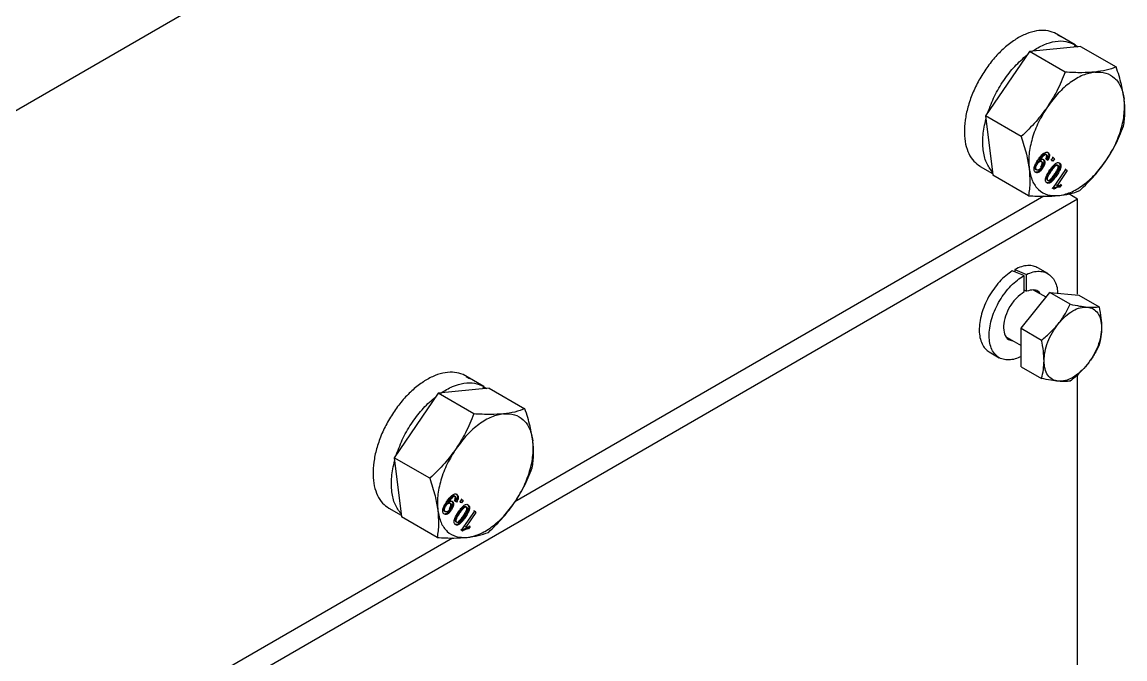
# Model space of a CAD drawing. Header units: millimetres. Extents: x 1293 to 41893, y 1011 to 26911.
# Drawn here: x 6744.7 to 6907.4, y 21924.5 to 22018.3 of the extents above; entities that cross this region are included whole.
import ezdxf

# ---------------------------------------------------------------- set-up
doc = ezdxf.new("R2010")
doc.units = ezdxf.units.MM
doc.header["$LTSCALE"] = 50
doc.layers.add('MAQUINAS', color=11, linetype='Continuous')

msp = doc.modelspace()

# ---------------------------------------------------------------- linework, layer by layer
at = {"layer": 'MAQUINAS', "linetype": 'Continuous', "lineweight": 25}
for p, q in [((6440.2631882, 21830.0406876), (6810.5481346, 22043.8016371)), ((6899.9975071, 22014.9453582), (6896.9460557, 22016.6878364)), ((6897.4301191, 22016.4216157), (6897.8956124, 22016.1456086)), ((6893.2607606, 22013.938144), (6886.7906652, 22004.4518381)), ((6900.8089741, 22014.7007887), (6893.2607606, 22013.938144)), ((6898.5217548, 22010.9010367), (6893.2607606, 22013.938144)), ((6899.9975071, 22014.9453582), (6899.8006898, 22014.5989152)), ((6899.9779437, 22014.9109222), (6900.4531691, 22014.6291446)), ((6900.8089741, 22014.7007887), (6906.0699683, 22011.6636814)), ((6892.0516594, 22001.4147308), (6886.7906652, 22004.4518381)), ((6886.7906652, 22004.4518381), (6887.812288, 21996.1853132)), ((6894.738902, 21998.0742263), (6894.692896, 21998.0046527)), ((6894.692896, 21998.0046527), (6894.786496, 21998.0569848)), ((6894.8107471, 21997.9366187), (6894.692896, 21998.0046527)), ((6894.8567532, 21998.0061923), (6894.738902, 21998.0742263)), ((6894.8567532, 21998.0061923), (6894.8107471, 21997.9366187)), ((6894.9579856, 21997.7858468), (6894.8401345, 21997.8538808)), ((6895.1204497, 21997.7205923), (6895.0025986, 21997.7886263)), ((6895.3995451, 21997.9919574), (6895.2816939, 21998.0599915)), ((6895.734322, 21998.7520671), (6895.6164709, 21998.8201011)), ((6895.7827041, 21998.0497438), (6895.664853, 21998.1177779)), ((6895.8494876, 21998.6933578), (6895.7316365, 21998.7613918)), ((6895.9966645, 21997.911056), (6895.7827041, 21998.0497438)), ((6895.9966645, 21997.911056), (6895.8788133, 21997.97909)), ((6896.0806511, 21999.008958), (6895.9628, 21999.076992)), ((6896.4031896, 21998.0240918), (6896.5210408, 21997.9560577)), ((6896.5210408, 21997.9560577), (6896.7670403, 21998.3167367)), ((6896.7104012, 21997.781302), (6896.5210408, 21997.9560577)), ((6896.7104012, 21997.781302), (6896.5925501, 21997.849336)), ((6896.7670403, 21998.3167367), (6896.6491892, 21998.3847707)), ((6896.9564008, 21998.1419809), (6896.7104012, 21997.781302)), ((6896.7499927, 21998.2917418), (6896.8385496, 21998.2100149)), ((6896.7670403, 21998.3167367), (6896.9564008, 21998.1419809)), ((6896.9564008, 21998.1419809), (6896.8385496, 21998.2100149)), ((6897.6205913, 21997.5470597), (6897.7384424, 21997.4790257)), ((6886.0051409, 21997.0277203), (6887.8390153, 21995.9690471)), ((6887.812288, 21996.1853132), (6887.8687834, 21995.728177)), ((6894.1115133, 21996.1833501), (6893.9936621, 21996.2513841)), ((6894.1860659, 21996.6027547), (6894.3039171, 21996.5347206)), ((6894.3204373, 21997.4585622), (6894.4382884, 21997.3905282)), ((6894.4707914, 21996.4730921), (6894.4743821, 21996.4710192)), ((6894.9069685, 21996.9613458), (6895.0248196, 21996.8933118)), ((6895.2011113, 21996.6993949), (6895.0832602, 21996.7674289)), ((6896.7418478, 21993.755883), (6898.6606445, 21996.5691788)), ((6897.3939624, 21997.2039203), (6897.2761112, 21997.2719543)), ((6898.8500049, 21996.394423), (6897.3547888, 21994.2021713)), ((6897.3991916, 21997.2224486), (6897.5170428, 21997.1544146)), ((6897.8834597, 21996.9034955), (6897.7656086, 21996.9715295)), ((6898.6606445, 21996.5691788), (6898.5427934, 21996.6372128)), ((6898.6435969, 21996.5441839), (6898.7321538, 21996.462457)), ((6898.6606445, 21996.5691788), (6898.8500049, 21996.394423)), ((6898.8500049, 21996.394423), (6898.7321538, 21996.462457)), ((6893.1297776, 21992.6910697), (6887.8687834, 21995.728177)), ((6895.7950457, 21994.6296619), (6895.6771946, 21994.6976959)), ((6895.848216, 21994.6029049), (6895.9538497, 21994.5419238)), ((6895.9006654, 21995.0203956), (6896.0185165, 21994.9523616)), ((6896.3464339, 21994.9637903), (6896.2285828, 21995.0318243)), ((6896.9329336, 21995.8602441), (6897.0507847, 21995.7922101)), ((6897.2409139, 21995.6185814), (6897.1230627, 21995.6866155)), ((6897.3547888, 21994.2021713), (6897.2369376, 21994.2702053)), ((6897.3547888, 21994.2021713), (6897.978537, 21994.3023916)), ((6897.7940681, 21994.2727522), (6897.633905, 21994.0379247)), ((6897.978537, 21994.3023916), (6897.7517562, 21993.9698907)), ((6897.978537, 21994.3023916), (6897.8606859, 21994.3704257)), ((6896.7418478, 21993.755883), (6896.6239967, 21993.823917)), ((6896.8637486, 21993.6433839), (6896.7418478, 21993.755883)), ((6897.7517562, 21993.9698907), (6897.633905, 21994.0379247)), ((6900.3540004, 21992.2096036), (6899.0604754, 21992.9563397)), ((6900.3540004, 21992.2096036), (6471.7441187, 21744.7783856)), ((6895.4077665, 21992.6198359), (6817.3952659, 21947.584178)), ((6900.3540004, 21978.2100026), (6900.3540004, 21992.2096036)), ((6892.4642066, 21980.9235032), (6890.7451764, 21981.6153191)), ((6891.119943, 21981.8310982), (6891.119943, 21981.464496)), ((6891.119943, 21981.8310982), (6892.8389732, 21981.1172002)), ((6895.9653066, 21981.2340733), (6894.5039526, 21982.077695)), ((6892.4642066, 21980.9235032), (6892.4642066, 21978.4679476)), ((6892.8389732, 21978.6450736), (6892.8389732, 21981.1172002)), ((6892.0478999, 21973.1620927), (6896.2905406, 21978.4398974)), ((6892.4503244, 21978.8095508), (6892.8389732, 21978.6450736)), ((6895.7203457, 21977.7305803), (6893.8549292, 21978.8074623)), ((6899.2868596, 21976.7101593), (6896.2905406, 21978.4398974)), ((6896.2905406, 21978.4398974), (6900.5331813, 21978.0605414)), ((6900.5331813, 21978.0605414), (6903.5295003, 21976.3308032)), ((6892.0478999, 21973.1620927), (6895.0442189, 21971.4323546)), ((6892.0478999, 21967.504932), (6892.0478999, 21973.1620927)), ((6889.9796775, 21971.8072434), (6892.0478999, 21970.613284)), ((6887.3478675, 21969.681649), (6888.8092215, 21968.8380273)), ((6892.0478999, 21967.504932), (6895.0442189, 21965.7751939)), ((6812.7876707, 21964.5951832), (6809.7362193, 21966.3376614)), ((6810.2202827, 21966.0714407), (6810.6857761, 21965.7954335)), ((6900.3540004, 21901.4167093), (6900.3540004, 21966.3221746)), ((6806.0509243, 21963.587969), (6799.5808289, 21954.1016631)), ((6813.5991378, 21964.3506137), (6806.0509243, 21963.587969)), ((6811.3119185, 21960.5508617), (6806.0509243, 21963.587969)), ((6812.7876707, 21964.5951832), (6812.5908535, 21964.2487402)), ((6812.7681074, 21964.5607472), (6813.2433328, 21964.2789696)), ((6813.5991378, 21964.3506137), (6818.860132, 21961.3135064)), ((6804.8418231, 21951.0645558), (6799.5808289, 21954.1016631)), ((6799.5808289, 21954.1016631), (6800.6589471, 21945.378002)), ((6808.8708148, 21948.658783), (6808.7529636, 21948.726817)), ((6807.1106009, 21947.1083872), (6807.228452, 21947.0403532)), ((6807.5290657, 21947.7240513), (6807.4830596, 21947.6544777)), ((6807.4830596, 21947.6544777), (6807.5766597, 21947.7068098)), ((6807.6009108, 21947.5864437), (6807.4830596, 21947.6544777)), ((6807.6469168, 21947.6560173), (6807.5290657, 21947.7240513)), ((6807.6469168, 21947.6560173), (6807.6009108, 21947.5864437)), ((6807.7481493, 21947.4356718), (6807.6302981, 21947.5037058)), ((6807.9106133, 21947.3704173), (6807.7927622, 21947.4384513)), ((6808.1897087, 21947.6417824), (6808.0718576, 21947.7098164)), ((6808.5244856, 21948.4018921), (6808.4066345, 21948.4699261)), ((6808.5728678, 21947.6995688), (6808.4550166, 21947.7676028)), ((6808.6396512, 21948.3431827), (6808.5218001, 21948.4112168)), ((6808.7868281, 21947.5608809), (6808.5728678, 21947.6995688)), ((6808.7868281, 21947.5608809), (6808.668977, 21947.6289149)), ((6809.1933533, 21947.6739167), (6809.3112044, 21947.6058827)), ((6809.3112044, 21947.6058827), (6809.557204, 21947.9665617)), ((6809.5005648, 21947.4311269), (6809.3112044, 21947.6058827)), ((6809.5005648, 21947.4311269), (6809.3827137, 21947.499161)), ((6809.557204, 21947.9665617), (6809.4393529, 21948.0345957)), ((6809.7465644, 21947.7918059), (6809.5005648, 21947.4311269)), ((6809.5401563, 21947.9415668), (6809.6287133, 21947.8598399)), ((6809.557204, 21947.9665617), (6809.7465644, 21947.7918059)), ((6809.7465644, 21947.7918059), (6809.6287133, 21947.8598399)), ((6810.4107549, 21947.1968847), (6810.528606, 21947.1288506)), ((6798.7953045, 21946.6775453), (6800.629179, 21945.6188721)), ((6806.9016769, 21945.8331751), (6806.7838258, 21945.9012091)), ((6806.9762296, 21946.2525796), (6807.0940807, 21946.1845456)), ((6807.260955, 21946.1229171), (6807.2645458, 21946.1208442)), ((6807.6971321, 21946.6111708), (6807.8149833, 21946.5431367)), ((6807.991275, 21946.3492199), (6807.8734238, 21946.4172539)), ((6809.5320115, 21943.405708), (6811.4508082, 21946.2190038)), ((6809.7230972, 21945.5100691), (6809.8409483, 21945.4420351)), ((6810.184126, 21946.8537453), (6810.0662749, 21946.9217793)), ((6811.6401686, 21946.044248), (6810.1449524, 21943.8519963)), ((6810.1893553, 21946.8722736), (6810.3072064, 21946.8042396)), ((6810.6736233, 21946.5533205), (6810.5557722, 21946.6213545)), ((6811.4508082, 21946.2190038), (6811.332957, 21946.2870378)), ((6811.4337605, 21946.1940089), (6811.5223175, 21946.112282)), ((6811.4508082, 21946.2190038), (6811.6401686, 21946.044248)), ((6811.6401686, 21946.044248), (6811.5223175, 21946.112282)), ((6805.9199413, 21942.3408947), (6800.6589471, 21945.378002)), ((6808.5852094, 21944.2794869), (6808.4673583, 21944.3475209)), ((6808.6383797, 21944.2527298), (6808.7440133, 21944.1917488)), ((6808.690829, 21944.6702206), (6808.8086801, 21944.6021866)), ((6809.1365976, 21944.6136153), (6809.0187465, 21944.6816493)), ((6810.0310775, 21945.2684064), (6809.9132264, 21945.3364404)), ((6810.1449524, 21943.8519963), (6810.0271013, 21943.9200303)), ((6810.1449524, 21943.8519963), (6810.7687007, 21943.9522166)), ((6810.5842318, 21943.9225772), (6810.4240687, 21943.6877497)), ((6810.7687007, 21943.9522166), (6810.5419198, 21943.6197157)), ((6810.7687007, 21943.9522166), (6810.6508495, 21944.0202506)), ((6808.1897006, 21942.2699183), (6737.2564974, 21901.3210516)), ((6809.5320115, 21943.405708), (6809.4141603, 21943.473742)), ((6809.6539122, 21943.2932089), (6809.5320115, 21943.405708)), ((6810.5419198, 21943.6197157), (6810.4240687, 21943.6877497))]:
    msp.add_line(p, q, dxfattribs=at)
for points, knots in [([(6896.9460557, 22016.6878364), (6896.5441534, 22016.8271564), (6895.7403489, 22017.1057962), (6894.3277855, 22017.0381206), (6892.8287048, 22016.6132777), (6891.2810829, 22015.8134119), (6889.7476475, 22014.6774798), (6888.2844502, 22013.2455425), (6886.9465617, 22011.5718024), (6885.7839277, 22009.7186868), (6884.8400471, 22007.7555343), (6884.1502453, 22005.7558069), (6883.7402068, 22003.7940996), (6883.6256979, 22001.9445171), (6883.8093915, 22000.2734788), (6884.2904253, 21998.8537619), (6885.0132235, 21997.7238016), (6885.6860403, 21997.2616831), (6886.0117501, 21997.037972)], [0, 0, 0, 0, 0.0627417298, 0.1254834597, 0.1882251895, 0.2509669194, 0.3137086492, 0.3764503791, 0.4391921089, 0.5019338388, 0.5646755686, 0.6274172985, 0.6901590283, 0.7529007582, 0.815642488, 0.8783842179, 0.9411259477, 1, 1, 1, 1]), ([(6898.5217548, 22010.9010367), (6898.1448035, 22009.9631767), (6897.4372736, 22008.2028328), (6896.4019859, 22006.5605928), (6895.9182694, 22005.7932906)], [0, 0, 0, 0, 0.5327709195, 1, 1, 1, 1]), ([(6902.9274239, 22010.9177659), (6902.3015159, 22010.8738086), (6900.961899, 22010.7797279), (6899.3699167, 22010.8588713), (6898.5217548, 22010.9010367)], [0, 0, 0, 0, 0.4672290805, 1, 1, 1, 1]), ([(6906.0699683, 22011.6636814), (6905.5987961, 22011.4882152), (6904.7144157, 22011.1588688), (6903.4964792, 22010.9945435), (6902.9274239, 22010.9177659)], [0, 0, 0, 0, 0.5327709195, 1, 1, 1, 1]), ([(6907.2405897, 22006.9372577), (6907.1268245, 22007.6441925), (6906.8833355, 22009.1572294), (6906.352684, 22010.7924718), (6906.0699683, 22011.6636814)], [0, 0, 0, 0, 0.4672290805, 1, 1, 1, 1]), ([(6895.9182694, 22005.7932906), (6895.3777003, 22005.0588087), (6894.2207322, 22003.4868133), (6892.8056005, 22002.1349593), (6892.0516594, 22001.4147308)], [0, 0, 0, 0, 0.4672290805, 1, 1, 1, 1]), ([(6907.1480865, 22002.9400203), (6907.2423605, 22003.5935984), (6907.4193109, 22004.8203509), (6907.2975022, 22006.2631432), (6907.2405897, 22006.9372577)], [0, 0, 0, 0, 0.5327709195, 1, 1, 1, 1]), ([(6904.5446011, 21997.8322742), (6905.0283176, 21998.5995764), (6906.0636053, 22000.2418164), (6906.7711352, 22002.0021602), (6907.1480865, 22002.9400203)], [0, 0, 0, 0, 0.4672290805, 1, 1, 1, 1]), ([(6892.0516594, 22001.4147308), (6892.3343751, 22000.5435212), (6892.8650266, 21998.9082788), (6893.1085157, 21997.3952419), (6893.2222808, 21996.6883071)], [0, 0, 0, 0, 0.5327709195, 1, 1, 1, 1]), ([(6894.1115133, 21996.1833501), (6894.0744483, 21996.2264069), (6894.0003294, 21996.3125075), (6893.9512171, 21996.5118744), (6893.950332, 21996.7441438), (6894.0236422, 21997.0856889), (6894.2267507, 21997.5200249), (6894.4340572, 21997.8324612), (6894.5379775, 21997.9890818)], [0, 0, 0, 0, 0.1250635897, 0.2500895576, 0.3751100052, 0.5001693996, 0.7494409524, 1, 1, 1, 1]), ([(6894.3204373, 21997.4585622), (6894.3740012, 21997.531244), (6894.4549792, 21997.6411244), (6894.5800093, 21997.7528565), (6894.6773047, 21997.8144206), (6894.7720151, 21997.8497147), (6894.8923094, 21997.8621215), (6894.9584198, 21997.8180664), (6895.0025986, 21997.7886263)], [0, 0, 0, 0, 0.2499766017, 0.3779151287, 0.5003420213, 0.627106401, 0.7508109821, 1, 1, 1, 1]), ([(6894.4382884, 21997.3905282), (6894.4918522, 21997.4632091), (6894.572896, 21997.5731774), (6894.6979411, 21997.6848887), (6894.7953222, 21997.7464706), (6894.8899553, 21997.781702), (6895.0102228, 21997.7940489), (6895.0762713, 21997.7500333), (6895.1204497, 21997.7205923)], [0, 0, 0, 0, 0.24997649069, 0.37822216715, 0.50034233219, 0.62745243066, 0.75081109269, 1, 1, 1, 1]), ([(6894.5379775, 21997.9890818), (6894.6556112, 21998.1560681), (6894.8904789, 21998.4894731), (6895.2328065, 21998.8563651), (6895.5257302, 21999.0526421), (6895.741461, 21999.1244012), (6895.935791, 21999.1153914), (6896.0323509, 21999.0444457), (6896.0806511, 21999.008958)], [0, 0, 0, 0, 0.2504849429, 0.5001185141, 0.6278991852, 0.7500923696, 0.8749936752, 1, 1, 1, 1]), ([(6895.7316365, 21998.7613918), (6895.7003752, 21998.7835575), (6895.6378788, 21998.8278704), (6895.5100268, 21998.8263968), (6895.3697399, 21998.7704723), (6895.0945542, 21998.5405052), (6894.8969083, 21998.2813809), (6894.738902, 21998.0742263)], [0, 0, 0, 0, 0.1252073258, 0.2503100191, 0.3753386279, 0.5006201474, 1, 1, 1, 1]), ([(6894.8107471, 21997.9366187), (6894.8662545, 21997.9711619), (6894.9776181, 21998.0404653), (6895.1390441, 21998.0780022), (6895.288263, 21998.072418), (6895.3625064, 21998.0187376), (6895.3995451, 21997.9919574)], [0, 0, 0, 0, 0.2489431768, 0.4994502947, 0.7502849385, 1, 1, 1, 1]), ([(6895.8494876, 21998.6933578), (6895.8182263, 21998.7155235), (6895.7557299, 21998.7598364), (6895.627878, 21998.7583628), (6895.487591, 21998.7024383), (6895.2124053, 21998.4724712), (6895.0147594, 21998.2133469), (6894.8567532, 21998.0061923)], [0, 0, 0, 0, 0.1252073258, 0.2503100191, 0.3753386279, 0.5006201474, 1, 1, 1, 1]), ([(6895.0025986, 21997.7886263), (6895.0376316, 21997.7470558), (6895.0900757, 21997.6848253), (6895.1132525, 21997.5526071), (6895.108973, 21997.4401493), (6895.0841136, 21997.3188753), (6895.0262885, 21997.1535798), (6894.9545681, 21997.0380326), (6894.9069685, 21996.9613458)], [0, 0, 0, 0, 0.2495203093, 0.3735284255, 0.4998883672, 0.623789863, 0.7503156792, 1, 1, 1, 1]), ([(6895.1204497, 21997.7205923), (6895.1554826, 21997.6790217), (6895.2079717, 21997.6167375), (6895.2311089, 21997.4844777), (6895.2268008, 21997.3719212), (6895.2019303, 21997.2507369), (6895.1440849, 21997.0854521), (6895.0724207, 21996.9699987), (6895.0248196, 21996.8933118)], [0, 0, 0, 0, 0.2495205461, 0.3738507837, 0.4998887841, 0.6240955932, 0.7503154422, 1, 1, 1, 1]), ([(6895.2816939, 21998.0599915), (6895.2959545, 21998.0455764), (6895.3244768, 21998.0167451), (6895.3708713, 21997.9450977), (6895.4104684, 21997.835378), (6895.4250783, 21997.6756856), (6895.4082102, 21997.4985316), (6895.3627509, 21997.3113573), (6895.2666698, 21997.0594), (6895.1565021, 21996.8840233), (6895.0832602, 21996.7674289)], [0, 0, 0, 0, 0.0626107389, 0.1252263593, 0.2501941382, 0.3735862588, 0.5002863049, 0.6245798583, 0.750412027, 1, 1, 1, 1]), ([(6895.3995451, 21997.9919574), (6895.4270218, 21997.9615535), (6895.4819568, 21997.9007663), (6895.5279805, 21997.7669794), (6895.543015, 21997.6078737), (6895.5260749, 21997.4306752), (6895.4806433, 21997.2434449), (6895.3845813, 21996.991463), (6895.2743518, 21996.8159874), (6895.2011113, 21996.6993949)], [0, 0, 0, 0, 0.1250740585, 0.2500636243, 0.3732612247, 0.5001992382, 0.6242961009, 0.7503685137, 1, 1, 1, 1]), ([(6895.664853, 21998.1177779), (6895.6996121, 21998.1855247), (6895.7623265, 21998.3077577), (6895.8092308, 21998.4678684), (6895.8147484, 21998.5777802), (6895.7980399, 21998.6802299), (6895.7581665, 21998.7289653), (6895.7316365, 21998.7613918)], [0, 0, 0, 0, 0.2770742738, 0.4999140274, 0.6248342849, 0.7503808481, 1, 1, 1, 1]), ([(6895.7827041, 21998.0497438), (6895.8174257, 21998.1174438), (6895.8801329, 21998.2397101), (6895.9269522, 21998.3995334), (6895.9328109, 21998.5099492), (6895.9192863, 21998.585588), (6895.8920415, 21998.6490742), (6895.8636716, 21998.6785972), (6895.8494876, 21998.6933578)], [0, 0, 0, 0, 0.2764767993, 0.4993179598, 0.6237184282, 0.7494961879, 0.8747561628, 1, 1, 1, 1]), ([(6895.9628, 21999.076992), (6896.0094545, 21999.0219793), (6896.0796544, 21998.9392032), (6896.1154729, 21998.767562), (6896.1156675, 21998.5728584), (6896.0483097, 21998.294959), (6895.9353716, 21998.0844904), (6895.8788133, 21997.97909)], [0, 0, 0, 0, 0.2498591948, 0.3759561592, 0.5004815934, 0.749846529, 1, 1, 1, 1]), ([(6896.0806511, 21999.008958), (6896.127308, 21998.953947), (6896.1974668, 21998.8712261), (6896.2333056, 21998.6996119), (6896.2335497, 21998.5049319), (6896.1661591, 21998.2269244), (6896.0532221, 21998.0164562), (6895.9966645, 21997.911056)], [0, 0, 0, 0, 0.2498594906, 0.3757183909, 0.500481002, 0.7498462328, 1, 1, 1, 1]), ([(6896.2941118, 21996.4923604), (6896.4047511, 21996.6492984), (6896.6257628, 21996.9627959), (6896.9421067, 21997.3114453), (6897.2151885, 21997.5130011), (6897.420958, 21997.5938876), (6897.603693, 21997.5809655), (6897.6934975, 21997.5130271), (6897.7384424, 21997.4790257)], [0, 0, 0, 0, 0.2504758129, 0.50034735438, 0.62576834084, 0.75017618309, 0.87496969665, 1, 1, 1, 1]), ([(6897.6205913, 21997.5470597), (6897.6759598, 21997.4794888), (6897.7591187, 21997.378003), (6897.787879, 21997.1584982), (6897.7730322, 21997.0338537), (6897.7656086, 21996.9715295)], [0, 0, 0, 0, 0.4990363131, 0.7495101716, 1, 1, 1, 1]), ([(6900.6779911, 21993.4537144), (6901.4319322, 21994.1739429), (6902.8470639, 21995.5257969), (6904.004032, 21997.0977922), (6904.5446011, 21997.8322742)], [0, 0, 0, 0, 0.5327709195, 1, 1, 1, 1]), ([(6893.2222808, 21996.6883071), (6893.2791934, 21996.0141926), (6893.401002, 21994.5714003), (6893.2240516, 21993.3446478), (6893.1297776, 21992.6910697)], [0, 0, 0, 0, 0.4672290805, 1, 1, 1, 1]), ([(6894.1860659, 21996.6027547), (6894.1514313, 21996.6465669), (6894.0997132, 21996.7119894), (6894.0857648, 21996.853981), (6894.0980216, 21996.9720526), (6894.1304685, 21997.0974061), (6894.1973059, 21997.2648118), (6894.2713114, 21997.3812614), (6894.3204373, 21997.4585622)], [0, 0, 0, 0, 0.249017166, 0.3718446562, 0.4993648037, 0.6232259432, 0.7498923764, 1, 1, 1, 1]), ([(6895.2011113, 21996.6993949), (6895.1154116, 21996.5839974), (6894.9862961, 21996.4101389), (6894.785505, 21996.2392436), (6894.6307086, 21996.1448383), (6894.4797702, 21996.0896349), (6894.2878623, 21996.0678566), (6894.1821666, 21996.1370782), (6894.1115133, 21996.1833501)], [0, 0, 0, 0, 0.2498688585, 0.3764535287, 0.5003476657, 0.6272386366, 0.7508240847, 1, 1, 1, 1]), ([(6894.3039171, 21996.5347206), (6894.2692845, 21996.5785343), (6894.2175285, 21996.6440108), (6894.2036097, 21996.7860353), (6894.2159109, 21996.9042215), (6894.2483578, 21997.0294878), (6894.3152228, 21997.1968812), (6894.3891625, 21997.3132273), (6894.4382884, 21997.3905282)], [0, 0, 0, 0, 0.2490168506, 0.3721383925, 0.4993654558, 0.6235619335, 0.7498926933, 1, 1, 1, 1]), ([(6895.0832602, 21996.7674289), (6894.9975778, 21996.6520723), (6894.8684196, 21996.4781828), (6894.6674907, 21996.3070309), (6894.5129857, 21996.2134705), (6894.360691, 21996.1550515), (6894.2680133, 21996.1521757), (6894.2223676, 21996.1507594)], [0, 0, 0, 0, 0.3327926582, 0.5016541087, 0.6663981272, 0.835694162, 1, 1, 1, 1]), ([(6895.0248196, 21996.8933118), (6894.9684279, 21996.8171904), (6894.855793, 21996.6651481), (6894.6823317, 21996.5344361), (6894.5487519, 21996.4786523), (6894.4207994, 21996.4603849), (6894.35094, 21996.5048147), (6894.3039171, 21996.5347206)], [0, 0, 0, 0, 0.2502503989, 0.4998417518, 0.6295762976, 0.7506653539, 1, 1, 1, 1]), ([(6895.7950457, 21994.6296619), (6895.756715, 21994.6733978), (6895.6800851, 21994.7608336), (6895.6278937, 21994.9647623), (6895.6446617, 21995.215076), (6895.8196921, 21995.7502966), (6896.0833888, 21996.162758), (6896.2941118, 21996.4923604)], [0, 0, 0, 0, 0.12537334802, 0.25064373861, 0.37569751501, 0.50111317472, 1, 1, 1, 1]), ([(6895.9006654, 21995.0203956), (6895.8741422, 21995.0537166), (6895.821097, 21995.1203572), (6895.8131264, 21995.2915391), (6895.8496034, 21995.4798809), (6896.0138654, 21995.8627147), (6896.2088705, 21996.1526202), (6896.3648523, 21996.3845115)], [0, 0, 0, 0, 0.1247447425, 0.2494837578, 0.3744708184, 0.4996480989, 1, 1, 1, 1]), ([(6896.0185165, 21994.9523616), (6895.9919933, 21994.9856826), (6895.9389481, 21995.0523232), (6895.9309775, 21995.2235051), (6895.9674545, 21995.4118469), (6896.1317166, 21995.7946807), (6896.3267216, 21996.0845862), (6896.4827034, 21996.3164775)], [0, 0, 0, 0, 0.1247447425, 0.2494837578, 0.3744708184, 0.4996480989, 1, 1, 1, 1]), ([(6896.3648523, 21996.3845115), (6896.5229926, 21996.6129006), (6896.7206999, 21996.898433), (6897.0025107, 21997.1732542), (6897.1514511, 21997.2553938), (6897.2963219, 21997.2872635), (6897.3649116, 21997.2440474), (6897.3991916, 21997.2224486)], [0, 0, 0, 0, 0.5004095025, 0.6256126137, 0.7505796735, 0.875343692, 1, 1, 1, 1]), ([(6896.4827034, 21996.3164775), (6896.6408438, 21996.5448666), (6896.838551, 21996.830399), (6897.1203618, 21997.1052202), (6897.2693022, 21997.1873598), (6897.414173, 21997.2192295), (6897.4827627, 21997.1760134), (6897.5170428, 21997.1544146)], [0, 0, 0, 0, 0.5004095025, 0.6256126137, 0.7505796735, 0.875343692, 1, 1, 1, 1]), ([(6897.3991916, 21997.2224486), (6897.4253339, 21997.1887561), (6897.4776328, 21997.1213526), (6897.4827478, 21996.9491778), (6897.4489227, 21996.7621164), (6897.2819433, 21996.380175), (6897.0880333, 21996.0913011), (6896.9329336, 21995.8602441)], [0, 0, 0, 0, 0.1246963828, 0.2494616582, 0.3744323466, 0.4996371137, 1, 1, 1, 1]), ([(6897.5170428, 21997.1544146), (6897.543185, 21997.1207221), (6897.5954839, 21997.0533186), (6897.6005989, 21996.8811438), (6897.5667738, 21996.6940824), (6897.3997944, 21996.312141), (6897.2058844, 21996.0232671), (6897.0507847, 21995.7922101)], [0, 0, 0, 0, 0.1246963828, 0.2494616582, 0.3744323466, 0.4996371137, 1, 1, 1, 1]), ([(6897.7656086, 21996.9715295), (6897.7340677, 21996.8602955), (6897.6709399, 21996.6376651), (6897.4550598, 21996.1968895), (6897.2558558, 21995.8907163), (6897.1230627, 21995.6866155)], [0, 0, 0, 0, 0.249753552, 0.499871473, 1, 1, 1, 1]), ([(6897.8834597, 21996.9034955), (6897.8519188, 21996.7922615), (6897.7887911, 21996.5696311), (6897.5729109, 21996.1288555), (6897.373707, 21995.8226823), (6897.2409139, 21995.6185814)], [0, 0, 0, 0, 0.249753552, 0.499871473, 1, 1, 1, 1]), ([(6897.7384424, 21997.4790257), (6897.794291, 21997.4116788), (6897.8781709, 21997.3105295), (6897.9003854, 21997.1170858), (6897.8976644, 21996.9982438), (6897.8881945, 21996.9350779), (6897.8834597, 21996.9034955)], [0, 0, 0, 0, 0.4987953461, 0.7491482596, 0.8745764119, 1, 1, 1, 1]), ([(6897.2409139, 21995.6185814), (6897.130135, 21995.4615638), (6896.9088506, 21995.1479158), (6896.5896926, 21994.795079), (6896.3156751, 21994.5945045), (6896.1104914, 21994.5163095), (6895.9301361, 21994.5279952), (6895.8401056, 21994.5957506), (6895.7950457, 21994.6296619)], [0, 0, 0, 0, 0.2504817087, 0.50034559577, 0.63170490569, 0.75022113881, 0.87498669951, 1, 1, 1, 1]), ([(6897.1230627, 21995.6866155), (6897.0123275, 21995.5296924), (6896.7911303, 21995.2162333), (6896.4713409, 21994.862115), (6896.1984717, 21994.6640832), (6896.0016506, 21994.5835605), (6895.8986497, 21994.6009198), (6895.8505215, 21994.6090311)], [0, 0, 0, 0, 0.2932940048, 0.5858645899, 0.7398654608, 0.8784495684, 1, 1, 1, 1]), ([(6895.9820006, 21994.9770188), (6895.9764461, 21994.9776158), (6895.9573661, 21994.9796665), (6895.9306466, 21994.9959233), (6895.9106593, 21995.012238), (6895.9006654, 21995.0203956)], [0, 0, 0, 0, 0.1703505147, 0.5851620533, 1, 1, 1, 1]), ([(6896.3464339, 21994.9637903), (6896.3149699, 21994.946941), (6896.2520622, 21994.9132534), (6896.1615424, 21994.8948016), (6896.0801936, 21994.9053271), (6896.039078, 21994.9366815), (6896.0185165, 21994.9523616)], [0, 0, 0, 0, 0.2501584562, 0.5001555724, 0.7500324303, 1, 1, 1, 1]), ([(6896.9329336, 21995.8602441), (6896.8249307, 21995.7070878), (6896.6629357, 21995.4773667), (6896.4255734, 21995.1926472), (6896.2941887, 21995.0853848), (6896.2285828, 21995.0318243)], [0, 0, 0, 0, 0.50037231189, 0.75051514073, 1, 1, 1, 1]), ([(6897.0507847, 21995.7922101), (6896.9427818, 21995.6390538), (6896.7807868, 21995.4093327), (6896.5434245, 21995.1246132), (6896.4120398, 21995.0173508), (6896.3464339, 21994.9637903)], [0, 0, 0, 0, 0.5003723119, 0.7505151407, 1, 1, 1, 1]), ([(6893.1297776, 21992.6910697), (6893.9779395, 21992.6489043), (6895.5699218, 21992.5697609), (6896.9095387, 21992.6638416), (6897.5354467, 21992.7077989)], [0, 0, 0, 0, 0.5327709195, 1, 1, 1, 1]), ([(6897.633905, 21994.0379247), (6897.4918617, 21994.0265942), (6897.208266, 21994.0039723), (6896.8998423, 21993.8088234), (6896.7458975, 21993.711418)], [0, 0, 0, 0, 0.5008657323, 1, 1, 1, 1]), ([(6897.7517562, 21993.9698907), (6897.6097128, 21993.9585602), (6897.3261171, 21993.9359383), (6897.0176934, 21993.7407894), (6896.8637486, 21993.6433839)], [0, 0, 0, 0, 0.50086573232, 1, 1, 1, 1]), ([(6897.5354467, 21992.7077989), (6898.104502, 21992.7845765), (6899.3224385, 21992.9489018), (6900.206819, 21993.2782482), (6900.6779911, 21993.4537144)], [0, 0, 0, 0, 0.4672290805, 1, 1, 1, 1]), ([(6890.7451764, 21981.6153191), (6890.4187386, 21981.3921483), (6889.765863, 21980.9458068), (6888.8319054, 21980.0284742), (6887.9760517, 21978.9708859), (6887.2310422, 21977.7931402), (6886.6246677, 21976.544682), (6886.1797495, 21975.2709931), (6885.912904, 21974.0201337), (6885.8344109, 21972.8393979), (6885.9462405, 21971.7714538), (6886.2478336, 21970.8626224), (6886.7080111, 21970.1336563), (6887.1394395, 21969.8331709), (6887.3507051, 21969.6860266)], [0, 0, 0, 0, 0.08361491794, 0.16722983587, 0.25084475381, 0.33445967174, 0.41807458968, 0.50168950761, 0.58530442555, 0.66891934348, 0.75253426142, 0.83614917935, 0.91976409729, 1, 1, 1, 1]), ([(6894.4959606, 21982.0625052), (6894.2931647, 21982.1660904), (6893.8517648, 21982.391551), (6893.0298775, 21982.4428739), (6892.0995738, 21982.2901516), (6891.4464866, 21981.984116), (6891.119943, 21981.8310982)], [0, 0, 0, 0, 0.2207643644, 0.4805095762, 0.7402547881, 1, 1, 1, 1]), ([(6892.8389732, 21981.1172002), (6893.1633271, 21981.2495577), (6893.8120349, 21981.5142727), (6894.7270132, 21981.6070191), (6895.5556729, 21981.4697143), (6896.2640614, 21981.0859126), (6896.8308995, 21980.4786573), (6897.2165388, 21979.6577815), (6897.4128524, 21978.9273861), (6897.4159721, 21978.4450905), (6897.4166571, 21978.3392056)], [0, 0, 0, 0, 0.1373380846, 0.2746761692, 0.4120142538, 0.5493523384, 0.6866904231, 0.8240285077, 0.9613665923, 1, 1, 1, 1]), ([(6892.0478999, 21969.0174204), (6891.7472684, 21968.8821926), (6891.1208498, 21968.6004216), (6890.2167937, 21968.4667336), (6889.3690332, 21968.5564602), (6888.6348905, 21968.89462), (6888.0414837, 21969.461862), (6887.6111997, 21970.2386819), (6887.3601563, 21971.1954477), (6887.2977833, 21972.2963779), (6887.4264196, 21973.5001275), (6887.7412376, 21974.7615006), (6888.2304233, 21976.033259), (6888.8756125, 21977.2672867), (6889.6526098, 21978.4187145), (6890.5321838, 21979.4389392), (6891.4815869, 21980.3097863), (6892.1366667, 21980.7189309), (6892.4642066, 21980.9235032)], [0, 0, 0, 0, 0.0579537503, 0.1207568336, 0.1835599169, 0.2463630002, 0.3091660836, 0.3719691669, 0.4347722502, 0.4975753335, 0.5603784168, 0.6231815001, 0.6859845834, 0.7487876667, 0.8115907501, 0.8743938334, 0.9371969167, 1, 1, 1, 1]), ([(6892.4642066, 21978.4679476), (6892.0870024, 21978.212765), (6891.332594, 21977.7023997), (6890.3519757, 21976.4124), (6889.6702269, 21974.9585474), (6889.3832143, 21973.5014864), (6889.5434588, 21972.289549), (6890.0421335, 21971.4858573), (6890.5860783, 21971.3719394), (6890.8177876, 21971.3234127)], [0, 0, 0, 0, 0.148321782, 0.296643564, 0.444965346, 0.5932871281, 0.7416089101, 0.8899306921, 1, 1, 1, 1]), ([(6894.8341805, 21978.2421525), (6894.8010873, 21978.307341), (6894.6131999, 21978.6774497), (6893.9161261, 21978.910644), (6893.1980242, 21978.7335971), (6892.8389732, 21978.6450736)], [0, 0, 0, 0, 0.096571361, 0.5482856805, 1, 1, 1, 1]), ([(6897.5444766, 21973.852501), (6897.8691168, 21974.2886279), (6898.550686, 21975.2042588), (6899.0338387, 21976.1925854), (6899.2868596, 21976.7101593)], [0, 0, 0, 0, 0.47631292503, 1, 1, 1, 1]), ([(6899.2868596, 21976.7101593), (6899.7626013, 21976.6132911), (6900.6710478, 21976.4283177), (6901.4270322, 21976.3425687), (6901.7871173, 21976.3017254)], [0, 0, 0, 0, 0.523687075, 1, 1, 1, 1]), ([(6901.7871173, 21976.3017254), (6902.1117575, 21976.2813439), (6902.7933266, 21976.238554), (6903.2764794, 21976.2990974), (6903.5295003, 21976.3308032)], [0, 0, 0, 0, 0.476312925, 1, 1, 1, 1]), ([(6903.5295003, 21976.3308032), (6903.6408607, 21975.7806482), (6903.8535076, 21974.7301066), (6903.8907152, 21973.7502062), (6903.9084377, 21973.283467)], [0, 0, 0, 0, 0.523687075, 1, 1, 1, 1]), ([(6895.0442189, 21971.4323546), (6895.5199606, 21971.8213544), (6896.4284072, 21972.5641642), (6897.1843915, 21973.4368361), (6897.5444766, 21973.852501)], [0, 0, 0, 0, 0.52368707497, 1, 1, 1, 1]), ([(6903.9084377, 21973.283467), (6903.8907152, 21972.8371897), (6903.8535076, 21971.9002483), (6903.6408607, 21971.0952236), (6903.5295003, 21970.6736426)], [0, 0, 0, 0, 0.476312925, 1, 1, 1, 1]), ([(6895.4231563, 21968.3850183), (6895.4054338, 21968.8517576), (6895.3682262, 21969.831658), (6895.1555793, 21970.8821995), (6895.0442189, 21971.4323546)], [0, 0, 0, 0, 0.476312925, 1, 1, 1, 1]), ([(6903.5295003, 21970.6736426), (6903.2764794, 21970.1560687), (6902.7933266, 21969.1677421), (6902.1117575, 21968.2521112), (6901.7871173, 21967.8159843)], [0, 0, 0, 0, 0.523687075, 1, 1, 1, 1]), ([(6895.0442189, 21965.7751939), (6895.1555793, 21966.1967749), (6895.3682262, 21967.0017996), (6895.4054338, 21967.938741), (6895.4231563, 21968.3850183)], [0, 0, 0, 0, 0.523687075, 1, 1, 1, 1]), ([(6809.7362193, 21966.3376614), (6809.3343171, 21966.4769813), (6808.5305126, 21966.7556212), (6807.1179491, 21966.6879456), (6805.6188684, 21966.2631027), (6804.0712465, 21965.4632369), (6802.5378111, 21964.3273048), (6801.0746138, 21962.8953675), (6799.7367253, 21961.2216274), (6798.5740913, 21959.3685118), (6797.6302108, 21957.4053593), (6796.940409, 21955.4056319), (6796.5303705, 21953.4439246), (6796.4158615, 21951.5943421), (6796.5995551, 21949.9233038), (6797.0805889, 21948.5035869), (6797.8033871, 21947.3736266), (6798.4762039, 21946.911508), (6798.8019137, 21946.687797)], [0, 0, 0, 0, 0.06274172985, 0.12548345969, 0.18822518954, 0.25096691939, 0.31370864923, 0.37645037908, 0.43919210893, 0.50193383877, 0.56467556862, 0.62741729847, 0.69015902831, 0.75290075816, 0.81564248801, 0.87838421785, 0.9411259477, 1, 1, 1, 1]), ([(6901.7871173, 21967.8159843), (6901.4270322, 21967.4003194), (6900.6710478, 21966.5276475), (6899.7626013, 21965.7848377), (6899.2868596, 21965.3958379)], [0, 0, 0, 0, 0.476312925, 1, 1, 1, 1]), ([(6897.5444766, 21965.36676), (6897.1843915, 21965.4076033), (6896.4284072, 21965.4933523), (6895.5199606, 21965.6783257), (6895.0442189, 21965.7751939)], [0, 0, 0, 0, 0.476312925, 1, 1, 1, 1]), ([(6899.2868596, 21965.3958379), (6899.0338387, 21965.3641321), (6898.550686, 21965.3035886), (6897.8691168, 21965.3463786), (6897.5444766, 21965.36676)], [0, 0, 0, 0, 0.523687075, 1, 1, 1, 1]), ([(6811.3119185, 21960.5508617), (6810.9349671, 21959.6130016), (6810.2274373, 21957.8526578), (6809.1921496, 21956.2104178), (6808.7084331, 21955.4431156)], [0, 0, 0, 0, 0.5327709195, 1, 1, 1, 1]), ([(6815.7175875, 21960.5675909), (6815.0916795, 21960.5236336), (6813.7520626, 21960.4295528), (6812.1600803, 21960.5086963), (6811.3119185, 21960.5508617)], [0, 0, 0, 0, 0.4672290805, 1, 1, 1, 1]), ([(6818.860132, 21961.3135064), (6818.3889598, 21961.1380402), (6817.5045794, 21960.8086938), (6816.2866429, 21960.6443685), (6815.7175875, 21960.5675909)], [0, 0, 0, 0, 0.5327709195, 1, 1, 1, 1]), ([(6820.0307534, 21956.5870827), (6819.9169882, 21957.2940175), (6819.6734992, 21958.8070544), (6819.1428477, 21960.4422968), (6818.860132, 21961.3135064)], [0, 0, 0, 0, 0.4672290805, 1, 1, 1, 1]), ([(6808.7084331, 21955.4431156), (6808.1678639, 21954.7086336), (6807.0108959, 21953.1366383), (6805.5957641, 21951.7847843), (6804.8418231, 21951.0645558)], [0, 0, 0, 0, 0.4672290805, 1, 1, 1, 1]), ([(6819.9382501, 21952.5898452), (6820.0325242, 21953.2434233), (6820.2094745, 21954.4701759), (6820.0876659, 21955.9129682), (6820.0307534, 21956.5870827)], [0, 0, 0, 0, 0.5327709195, 1, 1, 1, 1]), ([(6817.3347648, 21947.4820992), (6817.8184813, 21948.2494014), (6818.8537689, 21949.8916414), (6819.5612988, 21951.6519852), (6819.9382501, 21952.5898452)], [0, 0, 0, 0, 0.4672290805, 1, 1, 1, 1]), ([(6804.8418231, 21951.0645558), (6805.1245388, 21950.1933462), (6805.6551903, 21948.5581038), (6805.8986793, 21947.0450669), (6806.0124445, 21946.3381321)], [0, 0, 0, 0, 0.5327709195, 1, 1, 1, 1]), ([(6807.3281411, 21947.6389067), (6807.4457749, 21947.8058931), (6807.6806425, 21948.1392981), (6808.0229702, 21948.5061901), (6808.3158938, 21948.7024671), (6808.5316247, 21948.7742262), (6808.7259546, 21948.7652164), (6808.8225145, 21948.6942707), (6808.8708148, 21948.658783)], [0, 0, 0, 0, 0.2504849429, 0.5001185141, 0.6278991852, 0.7500923696, 0.8749936752, 1, 1, 1, 1]), ([(6808.7529636, 21948.726817), (6808.7996182, 21948.6718043), (6808.869818, 21948.5890282), (6808.9056366, 21948.417387), (6808.9058311, 21948.2226833), (6808.8384734, 21947.944784), (6808.7255352, 21947.7343154), (6808.668977, 21947.6289149)], [0, 0, 0, 0, 0.2498591948, 0.3759561592, 0.5004815934, 0.749846529, 1, 1, 1, 1]), ([(6806.9016769, 21945.8331751), (6806.8646119, 21945.8762319), (6806.7904931, 21945.9623325), (6806.7413808, 21946.1616994), (6806.7404957, 21946.3939687), (6806.8138058, 21946.7355139), (6807.0169144, 21947.1698499), (6807.2242209, 21947.4822862), (6807.3281411, 21947.6389067)], [0, 0, 0, 0, 0.1250635897, 0.2500895576, 0.3751100052, 0.5001693996, 0.7494409524, 1, 1, 1, 1]), ([(6806.9762296, 21946.2525796), (6806.941595, 21946.2963918), (6806.8898769, 21946.3618144), (6806.8759285, 21946.503806), (6806.8881853, 21946.6218776), (6806.9206322, 21946.7472311), (6806.9874696, 21946.9146368), (6807.0614751, 21947.0310864), (6807.1106009, 21947.1083872)], [0, 0, 0, 0, 0.249017166, 0.3718446562, 0.4993648037, 0.6232259432, 0.7498923764, 1, 1, 1, 1]), ([(6807.1106009, 21947.1083872), (6807.1641648, 21947.181069), (6807.2451428, 21947.2909494), (6807.370173, 21947.4026815), (6807.4674683, 21947.4642456), (6807.5621788, 21947.4995397), (6807.682473, 21947.5119465), (6807.7485834, 21947.4678914), (6807.7927622, 21947.4384513)], [0, 0, 0, 0, 0.2499766017, 0.3779151287, 0.5003420213, 0.627106401, 0.7508109821, 1, 1, 1, 1]), ([(6807.228452, 21947.0403532), (6807.2820159, 21947.113034), (6807.3630597, 21947.2230024), (6807.4881048, 21947.3347137), (6807.5854858, 21947.3962956), (6807.680119, 21947.4315269), (6807.8003864, 21947.4438739), (6807.8664349, 21947.3998583), (6807.9106133, 21947.3704173)], [0, 0, 0, 0, 0.2499764907, 0.3782221672, 0.5003423322, 0.6274524307, 0.7508110927, 1, 1, 1, 1]), ([(6808.5218001, 21948.4112168), (6808.4905388, 21948.4333825), (6808.4280424, 21948.4776954), (6808.3001905, 21948.4762218), (6808.1599035, 21948.4202973), (6807.8847178, 21948.1903302), (6807.6870719, 21947.9312058), (6807.5290657, 21947.7240513)], [0, 0, 0, 0, 0.1252073258, 0.2503100191, 0.3753386279, 0.5006201474, 1, 1, 1, 1]), ([(6807.6009108, 21947.5864437), (6807.6564182, 21947.6209869), (6807.7677818, 21947.6902903), (6807.9292077, 21947.7278272), (6808.0784267, 21947.722243), (6808.15267, 21947.6685626), (6808.1897087, 21947.6417824)], [0, 0, 0, 0, 0.2489431768, 0.4994502947, 0.7502849385, 1, 1, 1, 1]), ([(6808.6396512, 21948.3431827), (6808.60839, 21948.3653485), (6808.5458936, 21948.4096614), (6808.4180416, 21948.4081877), (6808.2777547, 21948.3522633), (6808.0025689, 21948.1222962), (6807.804923, 21947.8631718), (6807.6469168, 21947.6560173)], [0, 0, 0, 0, 0.1252073258, 0.2503100191, 0.3753386279, 0.5006201474, 1, 1, 1, 1]), ([(6807.7927622, 21947.4384513), (6807.8277953, 21947.3968808), (6807.8802393, 21947.3346503), (6807.9034161, 21947.2024321), (6807.8991367, 21947.0899743), (6807.8742773, 21946.9687003), (6807.8164522, 21946.8034048), (6807.7447318, 21946.6878575), (6807.6971321, 21946.6111708)], [0, 0, 0, 0, 0.2495203093, 0.3735284255, 0.4998883672, 0.623789863, 0.7503156792, 1, 1, 1, 1]), ([(6807.9106133, 21947.3704173), (6807.9456463, 21947.3288467), (6807.9981353, 21947.2665624), (6808.0212725, 21947.1343027), (6808.0169645, 21947.0217462), (6807.992094, 21946.9005619), (6807.9342486, 21946.7352771), (6807.8625843, 21946.6198237), (6807.8149833, 21946.5431367)], [0, 0, 0, 0, 0.2495205461, 0.3738507837, 0.4998887841, 0.6240955932, 0.7503154422, 1, 1, 1, 1]), ([(6808.0718576, 21947.7098164), (6808.0861182, 21947.6954014), (6808.1146405, 21947.66657), (6808.161035, 21947.5949227), (6808.200632, 21947.485203), (6808.215242, 21947.3255106), (6808.1983739, 21947.1483566), (6808.1529146, 21946.9611823), (6808.0568334, 21946.709225), (6807.9466658, 21946.5338483), (6807.8734238, 21946.4172539)], [0, 0, 0, 0, 0.0626107389, 0.1252263593, 0.2501941382, 0.3735862588, 0.5002863049, 0.6245798583, 0.750412027, 1, 1, 1, 1]), ([(6808.1897087, 21947.6417824), (6808.2171855, 21947.6113785), (6808.2721204, 21947.5505912), (6808.3181442, 21947.4168044), (6808.3331786, 21947.2576987), (6808.3162385, 21947.0805002), (6808.270807, 21946.8932699), (6808.1747449, 21946.641288), (6808.0645155, 21946.4658124), (6807.991275, 21946.3492199)], [0, 0, 0, 0, 0.1250740585, 0.2500636243, 0.3732612247, 0.5001992382, 0.6242961009, 0.7503685137, 1, 1, 1, 1]), ([(6808.4550166, 21947.7676028), (6808.4897757, 21947.8353497), (6808.5524902, 21947.9575827), (6808.5993944, 21948.1176934), (6808.6049121, 21948.2276052), (6808.5882035, 21948.3300549), (6808.5483301, 21948.3787903), (6808.5218001, 21948.4112168)], [0, 0, 0, 0, 0.2770742738, 0.4999140274, 0.6248342849, 0.7503808481, 1, 1, 1, 1]), ([(6808.5728678, 21947.6995688), (6808.6075893, 21947.7672688), (6808.6702965, 21947.8895351), (6808.7171159, 21948.0493584), (6808.7229745, 21948.1597742), (6808.7094499, 21948.2354129), (6808.6822052, 21948.2988992), (6808.6538353, 21948.3284222), (6808.6396512, 21948.3431827)], [0, 0, 0, 0, 0.27647679928, 0.49931795983, 0.62371842821, 0.74949618787, 0.87475616277, 1, 1, 1, 1]), ([(6808.8708148, 21948.658783), (6808.9174716, 21948.603772), (6808.9876304, 21948.5210511), (6809.0234692, 21948.3494369), (6809.0237134, 21948.1547569), (6808.9563227, 21947.8767494), (6808.8433858, 21947.6662812), (6808.7868281, 21947.5608809)], [0, 0, 0, 0, 0.2498594906, 0.3757183909, 0.500481002, 0.7498462328, 1, 1, 1, 1]), ([(6809.0842754, 21946.1421854), (6809.1949147, 21946.2991234), (6809.4159264, 21946.6126209), (6809.7322704, 21946.9612703), (6810.0053521, 21947.1628261), (6810.2111217, 21947.2437126), (6810.3938566, 21947.2307905), (6810.4836612, 21947.1628521), (6810.528606, 21947.1288506)], [0, 0, 0, 0, 0.2504758129, 0.5003473544, 0.6257683408, 0.7501761831, 0.8749696966, 1, 1, 1, 1]), ([(6810.4107549, 21947.1968847), (6810.4661235, 21947.1293137), (6810.5492824, 21947.027828), (6810.5780427, 21946.8083232), (6810.5631959, 21946.6836787), (6810.5557722, 21946.6213545)], [0, 0, 0, 0, 0.4990363131, 0.7495101716, 1, 1, 1, 1]), ([(6810.528606, 21947.1288506), (6810.5844547, 21947.0615038), (6810.6683345, 21946.9603545), (6810.690549, 21946.7669108), (6810.6878281, 21946.6480688), (6810.6783582, 21946.5849029), (6810.6736233, 21946.5533205)], [0, 0, 0, 0, 0.4987953461, 0.7491482596, 0.8745764119, 1, 1, 1, 1]), ([(6813.4681548, 21943.1035394), (6814.2220958, 21943.8237679), (6815.6372275, 21945.1756219), (6816.7941956, 21946.7476172), (6817.3347648, 21947.4820992)], [0, 0, 0, 0, 0.5327709195, 1, 1, 1, 1]), ([(6806.0124445, 21946.3381321), (6806.069357, 21945.6640176), (6806.1911656, 21944.2212253), (6806.0142153, 21942.9944727), (6805.9199413, 21942.3408947)], [0, 0, 0, 0, 0.4672290805, 1, 1, 1, 1]), ([(6807.991275, 21946.3492199), (6807.9055753, 21946.2338223), (6807.7764598, 21946.0599639), (6807.5756687, 21945.8890686), (6807.4208723, 21945.7946633), (6807.2699338, 21945.7394599), (6807.0780259, 21945.7176816), (6806.9723302, 21945.7869032), (6806.9016769, 21945.8331751)], [0, 0, 0, 0, 0.2498688585, 0.3764535287, 0.5003476657, 0.6272386366, 0.7508240847, 1, 1, 1, 1]), ([(6807.0940807, 21946.1845456), (6807.0594482, 21946.2283593), (6807.0076922, 21946.2938358), (6806.9937734, 21946.4358603), (6807.0060745, 21946.5540465), (6807.0385214, 21946.6793128), (6807.1053864, 21946.8467062), (6807.1793261, 21946.9630523), (6807.228452, 21947.0403532)], [0, 0, 0, 0, 0.2490168506, 0.3721383925, 0.4993654558, 0.6235619335, 0.7498926933, 1, 1, 1, 1]), ([(6807.8734238, 21946.4172539), (6807.7877415, 21946.3018973), (6807.6585832, 21946.1280078), (6807.4576544, 21945.9568559), (6807.3031494, 21945.8632954), (6807.1508546, 21945.8048765), (6807.0581769, 21945.8020007), (6807.0125312, 21945.8005844)], [0, 0, 0, 0, 0.3327926582, 0.5016541086, 0.6663981272, 0.835694162, 1, 1, 1, 1]), ([(6807.8149833, 21946.5431367), (6807.7585915, 21946.4670154), (6807.6459566, 21946.3149731), (6807.4724954, 21946.1842611), (6807.3389155, 21946.1284773), (6807.2109631, 21946.1102099), (6807.1411036, 21946.1546397), (6807.0940807, 21946.1845456)], [0, 0, 0, 0, 0.2502503989, 0.4998417518, 0.6295762976, 0.7506653539, 1, 1, 1, 1]), ([(6808.5852094, 21944.2794869), (6808.5468787, 21944.3232228), (6808.4702488, 21944.4106586), (6808.4180574, 21944.6145873), (6808.4348253, 21944.864901), (6808.6098557, 21945.4001216), (6808.8735525, 21945.812583), (6809.0842754, 21946.1421854)], [0, 0, 0, 0, 0.125373348, 0.2506437386, 0.375697515, 0.5011131747, 1, 1, 1, 1]), ([(6808.690829, 21944.6702206), (6808.6643058, 21944.7035416), (6808.6112606, 21944.7701822), (6808.60329, 21944.9413641), (6808.6397671, 21945.1297059), (6808.8040291, 21945.5125397), (6808.9990342, 21945.8024452), (6809.155016, 21946.0343365)], [0, 0, 0, 0, 0.1247447425, 0.2494837578, 0.3744708184, 0.4996480989, 1, 1, 1, 1]), ([(6808.8086801, 21944.6021866), (6808.7821569, 21944.6355076), (6808.7291118, 21944.7021482), (6808.7211411, 21944.8733301), (6808.7576182, 21945.0616719), (6808.9218802, 21945.4445057), (6809.1168853, 21945.7344112), (6809.2728671, 21945.9663025)], [0, 0, 0, 0, 0.1247447425, 0.2494837578, 0.3744708184, 0.4996480989, 1, 1, 1, 1]), ([(6809.7230972, 21945.5100691), (6809.6150943, 21945.3569128), (6809.4530993, 21945.1271917), (6809.215737, 21944.8424722), (6809.0843523, 21944.7352098), (6809.0187465, 21944.6816493)], [0, 0, 0, 0, 0.5003723119, 0.7505151407, 1, 1, 1, 1]), ([(6809.155016, 21946.0343365), (6809.3131563, 21946.2627256), (6809.5108635, 21946.548258), (6809.7926743, 21946.8230792), (6809.9416147, 21946.9052188), (6810.0864855, 21946.9370885), (6810.1550752, 21946.8938723), (6810.1893553, 21946.8722736)], [0, 0, 0, 0, 0.5004095025, 0.6256126137, 0.7505796735, 0.875343692, 1, 1, 1, 1]), ([(6809.2728671, 21945.9663025), (6809.4310074, 21946.1946916), (6809.6287147, 21946.480224), (6809.9105254, 21946.7550451), (6810.0594659, 21946.8371848), (6810.2043367, 21946.8690545), (6810.2729264, 21946.8258383), (6810.3072064, 21946.8042396)], [0, 0, 0, 0, 0.5004095025, 0.6256126137, 0.7505796735, 0.875343692, 1, 1, 1, 1]), ([(6810.1893553, 21946.8722736), (6810.2154975, 21946.8385811), (6810.2677964, 21946.7711776), (6810.2729115, 21946.5990028), (6810.2390864, 21946.4119414), (6810.072107, 21946.03), (6809.8781969, 21945.7411261), (6809.7230972, 21945.5100691)], [0, 0, 0, 0, 0.1246963828, 0.2494616582, 0.3744323466, 0.4996371137, 1, 1, 1, 1]), ([(6810.3072064, 21946.8042396), (6810.3333487, 21946.7705471), (6810.3856476, 21946.7031436), (6810.3907626, 21946.5309688), (6810.3569375, 21946.3439074), (6810.1899581, 21945.961966), (6809.9960481, 21945.6730921), (6809.8409483, 21945.4420351)], [0, 0, 0, 0, 0.1246963828, 0.2494616582, 0.3744323466, 0.4996371137, 1, 1, 1, 1]), ([(6810.5557722, 21946.6213545), (6810.5242313, 21946.5101205), (6810.4611036, 21946.2874901), (6810.2452234, 21945.8467145), (6810.0460195, 21945.5405413), (6809.9132264, 21945.3364404)], [0, 0, 0, 0, 0.249753552, 0.499871473, 1, 1, 1, 1]), ([(6810.6736233, 21946.5533205), (6810.6420825, 21946.4420865), (6810.5789547, 21946.2194561), (6810.3630745, 21945.7786804), (6810.1638706, 21945.4725073), (6810.0310775, 21945.2684064)], [0, 0, 0, 0, 0.249753552, 0.499871473, 1, 1, 1, 1]), ([(6810.0310775, 21945.2684064), (6809.9202987, 21945.1113888), (6809.6990143, 21944.7977408), (6809.3798562, 21944.444904), (6809.1058387, 21944.2443295), (6808.900655, 21944.1661345), (6808.7202998, 21944.1778202), (6808.6302693, 21944.2455756), (6808.5852094, 21944.2794869)], [0, 0, 0, 0, 0.2504817087, 0.5003455958, 0.6317049057, 0.7502211388, 0.8749866995, 1, 1, 1, 1]), ([(6809.9132264, 21945.3364404), (6809.8024912, 21945.1795174), (6809.5812939, 21944.8660583), (6809.2615046, 21944.51194), (6808.9886354, 21944.3139082), (6808.7918142, 21944.2333855), (6808.6888133, 21944.2507448), (6808.6406851, 21944.2588561)], [0, 0, 0, 0, 0.2932940048, 0.5858645899, 0.7398654608, 0.8784495684, 1, 1, 1, 1]), ([(6808.7721643, 21944.6268438), (6808.7666098, 21944.6274408), (6808.7475297, 21944.6294915), (6808.7208102, 21944.6457482), (6808.700823, 21944.662063), (6808.690829, 21944.6702206)], [0, 0, 0, 0, 0.1703505147, 0.5851620533, 1, 1, 1, 1]), ([(6809.1365976, 21944.6136153), (6809.1051336, 21944.596766), (6809.0422259, 21944.5630784), (6808.9517061, 21944.5446266), (6808.8703573, 21944.5551521), (6808.8292417, 21944.5865065), (6808.8086801, 21944.6021866)], [0, 0, 0, 0, 0.2501584562, 0.5001555724, 0.7500324303, 1, 1, 1, 1]), ([(6809.8409483, 21945.4420351), (6809.7329454, 21945.2888788), (6809.5709504, 21945.0591577), (6809.3335881, 21944.7744381), (6809.2022034, 21944.6671758), (6809.1365976, 21944.6136153)], [0, 0, 0, 0, 0.50037231189, 0.75051514073, 1, 1, 1, 1]), ([(6805.9199413, 21942.3408947), (6806.7681031, 21942.2987293), (6808.3600854, 21942.2195858), (6809.6997023, 21942.3136666), (6810.3256103, 21942.3576239)], [0, 0, 0, 0, 0.5327709195, 1, 1, 1, 1]), ([(6810.4240687, 21943.6877497), (6810.2820253, 21943.6764192), (6809.9984296, 21943.6537973), (6809.6900059, 21943.4586484), (6809.5360611, 21943.3612429)], [0, 0, 0, 0, 0.5008657323, 1, 1, 1, 1]), ([(6810.5419198, 21943.6197157), (6810.3998765, 21943.6083852), (6810.1162807, 21943.5857633), (6809.8078571, 21943.3906144), (6809.6539122, 21943.2932089)], [0, 0, 0, 0, 0.5008657323, 1, 1, 1, 1]), ([(6810.3256103, 21942.3576239), (6810.8946657, 21942.4344015), (6812.1126022, 21942.5987268), (6812.9969826, 21942.9280732), (6813.4681548, 21943.1035394)], [0, 0, 0, 0, 0.4672290805, 1, 1, 1, 1])]:
    msp.add_open_spline(points, degree=3, knots=knots, dxfattribs=at)
for points in [[(6893.6563011, 22013.978108), (6894.2390803, 22014.3299322), (6895.4046386, 22015.0335807), (6897.1059019, 22015.4986849), (6898.6917927, 22015.5349838), (6899.562269, 22015.1419001), (6899.9975071, 22014.9453582)], [(6887.1297104, 22004.9489383), (6887.4375323, 22005.7675798), (6888.0531763, 22007.4048628), (6889.4433083, 22009.7324771), (6891.0757411, 22011.8364782), (6892.3063907, 22012.9061886), (6892.9217155, 22013.4410438)], [(6902.9274239, 22010.9177659), (6902.3388047, 22010.800007), (6901.1615663, 22010.5644891), (6899.288358, 22009.4437514), (6897.4715469, 22007.8666725), (6896.4360286, 22006.4844179), (6895.9182694, 22005.7932906)], [(6902.9274239, 22010.9177659), (6903.480461, 22010.9153559), (6904.5865353, 22010.9105358), (6905.8911115, 22010.1108702), (6906.8572322, 22008.8149689), (6907.1128039, 22007.5631614), (6907.2405897, 22006.9372577)], [(6895.9182694, 22005.7932906), (6895.4574361, 22005.0496279), (6894.5357694, 22003.5623026), (6893.6286818, 22001.1456636), (6893.1164469, 21998.7689191), (6893.1870029, 21997.3818444), (6893.2222808, 21996.6883071)], [(6904.5446011, 21997.8322742), (6905.0054345, 21998.5759368), (6905.9271012, 22000.0632621), (6906.8341887, 22002.4799012), (6907.3464236, 22004.8566457), (6907.2758677, 22006.2437203), (6907.2405897, 22006.9372577)], [(6887.812288, 21996.1853132), (6887.4855203, 21996.6249827), (6886.8319849, 21997.5043216), (6886.3832817, 21999.3980522), (6886.328332, 22001.5796605), (6886.6742178, 22003.1896881), (6886.8471607, 22003.9947019)], [(6897.5354467, 21992.7077989), (6898.1240659, 21992.8255578), (6899.3013043, 21993.0610756), (6901.1745125, 21994.1818134), (6902.9913236, 21995.7588922), (6904.026842, 21997.1411469), (6904.5446011, 21997.8322742)], [(6893.2222808, 21996.6883071), (6893.3500667, 21996.0624033), (6893.6056384, 21994.8105959), (6894.5717591, 21993.5146946), (6895.8763353, 21992.7150289), (6896.9824095, 21992.7102089), (6897.5354467, 21992.7077989)], [(6897.5444766, 21973.852501), (6897.879322, 21974.2317135), (6898.5490128, 21974.9901383), (6899.665797, 21975.7828093), (6900.7825812, 21976.2795499), (6901.452272, 21976.2943335), (6901.7871173, 21976.3017254)], [(6901.7871173, 21976.3017254), (6902.0939652, 21976.2369565), (6902.7076609, 21976.1074188), (6903.3770209, 21975.4509699), (6903.8244452, 21974.5184352), (6903.8804402, 21973.6951231), (6903.9084377, 21973.283467)], [(6895.4231563, 21968.3850183), (6895.4511538, 21968.8289996), (6895.5071488, 21969.7169622), (6895.9545731, 21971.166082), (6896.623933, 21972.5953575), (6897.2376288, 21973.4334532), (6897.5444766, 21973.852501)], [(6903.9084377, 21973.283467), (6903.8804402, 21972.8394857), (6903.8244452, 21971.9515232), (6903.3770209, 21970.5024033), (6902.7076609, 21969.0731279), (6902.0939652, 21968.2350322), (6901.7871173, 21967.8159843)], [(6897.5444766, 21965.36676), (6897.2376288, 21965.4315288), (6896.623933, 21965.5610665), (6895.9545731, 21966.2175154), (6895.5071488, 21967.1500502), (6895.4511538, 21967.9733623), (6895.4231563, 21968.3850183)], [(6901.7871173, 21967.8159843), (6901.452272, 21967.4367719), (6900.7825812, 21966.678347), (6899.665797, 21965.8856761), (6898.5490128, 21965.3889354), (6897.879322, 21965.3741518), (6897.5444766, 21965.36676)], [(6806.4464648, 21963.627933), (6807.0292439, 21963.9797572), (6808.1948022, 21964.6834057), (6809.8960656, 21965.1485099), (6811.4819564, 21965.1848088), (6812.3524326, 21964.791725), (6812.7876707, 21964.5951832)], [(6799.919874, 21954.5987633), (6800.227696, 21955.4174048), (6800.8433399, 21957.0546878), (6802.2334719, 21959.3823021), (6803.8659048, 21961.4863032), (6805.0965543, 21962.5560136), (6805.7118791, 21963.0908688)], [(6815.7175875, 21960.5675909), (6815.1289683, 21960.4498319), (6813.9517299, 21960.2143141), (6812.0785217, 21959.0935764), (6810.2617106, 21957.5164975), (6809.2261922, 21956.1342429), (6808.7084331, 21955.4431156)], [(6815.7175875, 21960.5675909), (6816.2706246, 21960.5651809), (6817.3766989, 21960.5603608), (6818.6812751, 21959.7606952), (6819.6473958, 21958.4647939), (6819.9029675, 21957.2129864), (6820.0307534, 21956.5870827)], [(6808.7084331, 21955.4431156), (6808.2475997, 21954.6994529), (6807.325933, 21953.2121276), (6806.4188455, 21950.7954886), (6805.9066106, 21948.4187441), (6805.9771665, 21947.0316694), (6806.0124445, 21946.3381321)], [(6817.3347648, 21947.4820992), (6817.7955981, 21948.2257618), (6818.7172648, 21949.7130871), (6819.6243524, 21952.1297262), (6820.1365873, 21954.5064707), (6820.0660313, 21955.8935453), (6820.0307534, 21956.5870827)], [(6800.6024517, 21945.8351381), (6800.2756839, 21946.2748076), (6799.6221485, 21947.1541466), (6799.1734453, 21949.0478772), (6799.1184956, 21951.2294855), (6799.4643814, 21952.8395131), (6799.6373243, 21953.6445269)], [(6810.3256103, 21942.3576239), (6810.9142295, 21942.4753828), (6812.0914679, 21942.7109006), (6813.9646762, 21943.8316383), (6815.7814873, 21945.4087172), (6816.8170056, 21946.7909718), (6817.3347648, 21947.4820992)], [(6806.0124445, 21946.3381321), (6806.1402303, 21945.7122283), (6806.395802, 21944.4604209), (6807.3619227, 21943.1645195), (6808.6664989, 21942.3648539), (6809.7725732, 21942.3600339), (6810.3256103, 21942.3576239)]]:
    msp.add_open_spline(points, degree=3, dxfattribs=at)

doc.saveas('drawing.dxf')
